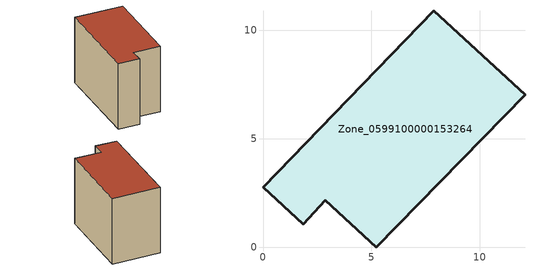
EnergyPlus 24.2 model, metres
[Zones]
Zone_0599100000153264
 floor ground (C_G): 2.87,2.16 1.85,1.06 0,2.76 7.88,10.9 12.08,7.04 5.23,0 z0
 wall outside (C_F): 7.88,10.9 0,2.76 1.85,1.06 2.87,2.16 5.23,0 12.08,7.04 7.88,10.9 z0:7.96
 roof outside (C_R): 5.23,0 12.08,7.04 7.88,10.9 0,2.76 1.85,1.06 2.87,2.16 z7.96
[BUILDING]
Pand.0599100000153264: North Axis=0; Terrain=City; Loads Convergence Tolerance Value=0.04; Temperature Convergence Tolerance Value=0.4; Solar Distribution=FullExterior; Maximum Number of Warmup Days=25; Minimum Number of Warmup Days=1
[Site:Location]
Rotterdam.The.Hague.AP_ZH_NLD Design_Conditions: Latitude=51.96; Longitude=4.45; Time Zone=1; Elevation=-4.5
[SITE:GROUNDTEMPERATURE:BUILDINGSURFACE]
18, 18, 18, 18, 18, 18, 18, 18, 18, 18, 18, 18
[MATERIAL] Thermal Absorptance=0.9; Solar Absorptance=0.7; Visible Absorptance=0.7
Name | Roughness | Thickness | Conductivity | Density | Specific Heat
G.TI.1975-1991 | MediumSmooth | 0.15 | 0.288461 | 540 | 1210
F.TI.1975-1991 | Rough | 0.3 | 0.230769 | 1920 | 840
R.TI.1975-1991 | MediumRough | 0.2 | 0.153846 | 1500 | 1000
[CONSTRUCTION]
C_G: G.TI.1975-1991
C_F: F.TI.1975-1991
C_R: R.TI.1975-1991
[ZONE]
Zone_0599100000153264: Type=1; Multiplier=1; Ceiling Height=Autocalculate; Volume=Autocalculate; Floor Area=autocalculate; Part of Total Floor Area=Yes
[ZONEINFILTRATION:DESIGNFLOWRATE]
Infil_Zone_0599100000153264: Zone or ZoneList or Space or SpaceList=Zone_0599100000153264; Schedule=AlwaysOn; Design Flow Rate Calculation Method=Flow/Area; Flow Rate per Floor Area=0.003; Constant Term Coefficient=1; Temperature Term Coefficient=0; Velocity Term Coefficient=0; Velocity Squared Term Coefficient=0
[HVACTEMPLATE:ZONE:IDEALLOADSAIRSYSTEM]
Zone_0599100000153264: Maximum Heating Supply Air Temperature=50; Minimum Cooling Supply Air Temperature=13; Maximum Heating Supply Air Humidity Ratio=0.0156; Minimum Cooling Supply Air Humidity Ratio=0.0077; Heating Limit=NoLimit; Cooling Limit=NoLimit; Dehumidification Control Type=ConstantSensibleHeatRatio; Cooling Sensible Heat Ratio=0.7; Dehumidification Setpoint=60; Humidification Control Type=None; Humidification Setpoint=30; Outdoor Air Method=None; Outdoor Air Flow Rate per Person=0.00944; Outdoor Air Flow Rate per Zone Floor Area=0; Outdoor Air Flow Rate per Zone=0; Demand Controlled Ventilation Type=None; Outdoor Air Economizer Type=NoEconomizer; Heat Recovery Type=None; Sensible Heat Recovery Effectiveness=0.7; Latent Heat Recovery Effectiveness=0.65
[ZONECONTROL:THERMOSTAT]
ThermostatControl_Zone_0599100000153264: Zone or ZoneList=Zone_0599100000153264; Control Type Schedule=DualSetpointControlType; Control 1=Thermostat_Zone_0599100000153264; Temperature Difference Between Cutout And Setpoint=0
[THERMOSTATSETPOINT:DUALSETPOINT]
Thermostat_Zone_0599100000153264: Heating Setpoint Temperature Schedule=HeatingSetpoint_Zone_0599100000153264; Cooling Setpoint Temperature Schedule=CoolingSetpoint_Zone_0599100000153264
[SCHEDULE:COMPACT]
HeatingSetpoint_Zone_0599100000153264: Through: 12/31, For: AllDays, Until: 24:00, 21
CoolingSetpoint_Zone_0599100000153264: Through: 12/31, For: AllDays, Until: 24:00, 24
DualSetpointControlType: Through: 12/31, For: AllDays, Until: 24:00, 4
AlwaysOn: Through: 12/31, For: AllDays, Until: 24:00, 1
